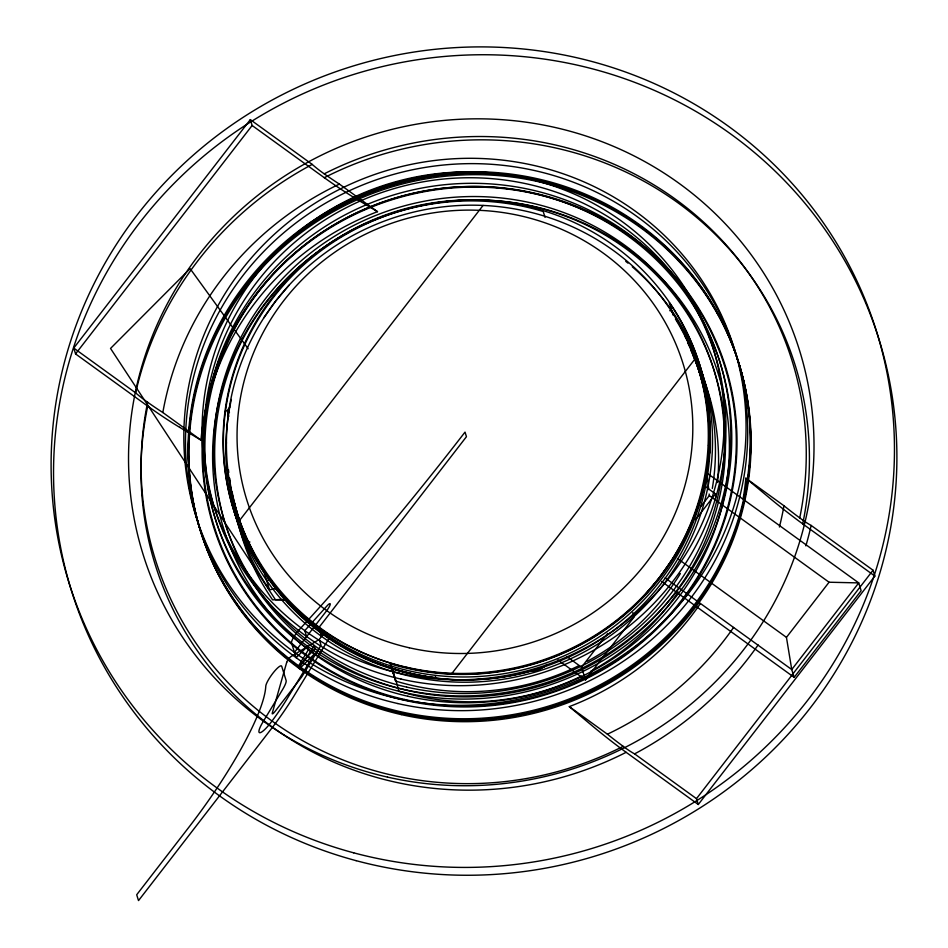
<?xml version="1.0" encoding="UTF-8"?>
<svg xmlns="http://www.w3.org/2000/svg" width="948" height="948" viewBox="0 0 948 948"><rect width="100%" height="100%" fill="white"/><g stroke="black" fill="none" stroke-linecap="round" stroke-linejoin="round"><path stroke-width="1.42" d="M226.394 443.356L226.406 442.538M329.584 637.494L293.868 696.176A80.793 16.59 -54.1 0 1 272.538 727.211L138.515 900.6L136.702 894.746L188.747 827.414A144.226 29.613 -54.1 0 0 265.772 686.222A13.13 2.69 -54.1 0 1 273.391 672.594A13.13 2.69 -54.1 0 1 281.71 666.278L286.13 680.522A15.251 3.128 -54.1 0 1 282.575 689.575L263.437 721.179A17.123 3.519 -54.1 0 0 259.586 732.697A17.123 3.519 -54.1 0 0 270.618 722.862A19.292 3.958 -54.1 0 0 272.005 721.013A60.459 12.407 -54.1 0 0 286.462 699.825L314.309 654.084L299.532 668.743L298.62 665.816L308.574 649.463L307.59 646.311L296.108 657.699L291.522 642.863A10.072 2.062 -54.1 0 1 299.094 629.887L308.527 619.565A747.462 153.446 -54.1 0 0 465.03 432.098L466.452 436.684L318.86 627.623L321.562 636.345M546.889 664.43A9.895 9.575 -17.2 0 1 541.96 667.89L539.578 669.928L531.449 671.326M263.852 317.829L275.512 301.298L289.093 285.17M670.852 561.406L658.955 578.256L645.612 594.064M179.599 427.287A101.483 15.132 37.7 0 1 147.71 406.123L75.567 353.924L73.754 348.07L250.319 119.626L312.212 164.407A20.086 2.998 37.7 0 0 322.166 172.37L324.216 173.828A75.283 11.234 37.7 0 0 339.396 184.09L377.505 211.665A274.351 265.369 -17.2 0 0 200.94 440.097L179.61 427.299M75.567 353.924L252.132 125.492L250.319 119.626M228.835 416.362L227.082 410.721L229.795 407.213M239.631 520.381L483.065 205.432M294.461 652.366L326.752 610.595A6.577 1.351 -54.1 0 0 330.26 604.149A6.577 1.351 -54.1 0 0 326.953 605.962L304.782 630.633L306.607 636.511M319.393 639.248L323.896 633.394M299.047 667.179L307.756 655.909L314.144 645.422L315.186 648.799L307.365 656.561L299.082 667.274M451.651 673.803L695.085 358.854M700.43 507.062L709.317 495.579L709.151 494.015M632.861 612.645L634.176 616.875L585.473 679.882L581.539 667.191L607.692 633.347M695.642 519.575L715.491 493.896L704.708 486.099M794.163 677.358L791.746 669.549L786.449 637.364L829.062 582.226L858.722 582.902L861.14 590.711L794.163 677.358L661.586 581.432M873.049 570.222L874.862 576.076L698.285 804.508L696.484 798.654L873.049 570.222L811.156 525.441A20.086 2.998 37.7 0 1 801.795 519.409L799.733 517.904A75.283 11.234 37.7 0 1 783.972 505.77L745.851 478.195A274.351 265.369 -17.2 0 1 743.244 497.984M708.168 455.775A9.895 9.575 -17.2 0 0 710.218 450.217L708.464 445.24M229.463 477.911A244.063 236.064 -17.2 0 0 269.505 589.798L275.418 588.744M669.75 310.695L671.753 310.565M287.303 600.143L275.489 599.788L110.537 348.437L190.098 268.628L248.139 348.746M271.768 580.899L269.931 580.2A243.826 235.851 -17.2 0 0 391.986 668.506A241.444 233.54 -17.2 0 0 541.983 667.949M356.175 198.855L377.505 211.665M200.94 440.097L162.831 412.522A75.283 11.234 37.7 0 1 147.639 402.26L145.613 400.814A20.086 2.998 37.7 0 1 135.623 392.839L73.754 348.07M252.132 125.492L324.275 177.691A101.483 15.132 37.7 0 0 356.164 198.855M745.851 478.195L769.302 497.795A101.483 15.132 37.7 0 0 802.707 523.865L874.862 576.076M709.317 495.579L829.062 582.226M677.476 558.514L786.449 637.364M665.14 577.948L791.746 669.549L858.722 582.902L707.03 473.147L708.713 489.654M227.082 410.721L229.475 412.451M567.165 656.798L581.539 667.191M557.922 659.962L585.473 679.882M700.299 603.663A274.351 265.369 -17.2 0 1 569.286 706.627L607.407 734.202A75.283 11.234 37.7 0 0 623.168 746.337L625.23 747.854A20.086 2.998 37.7 0 0 634.615 753.897M696.484 798.654L634.591 753.873A346.849 335.497 -17.2 0 0 758.127 644.948M569.286 706.627L592.737 726.227A101.483 15.132 37.7 0 0 626.142 752.309L698.285 804.508M392.342 669.063L395.624 681.055A244.063 236.064 -17.2 0 0 578.778 665.733M673.21 315.293L669.335 302.779A244.063 236.064 -17.2 0 1 660.27 577.688A244.063 236.064 -17.2 0 1 390.28 663.813L395.624 681.055M715.491 493.896L716.356 496.716M545.029 217.365L543.228 211.523A244.063 236.064 -17.2 0 0 273.237 297.648A244.063 236.064 -17.2 0 0 264.16 572.556L269.505 589.798M394.7 677.251L391.832 667.736M392.697 671.599L391.986 668.506M693.308 355.962A244.063 236.064 -17.2 0 1 717.529 482.52M678.152 591.967A244.063 236.064 -17.2 0 1 590.64 671.303M581.432 676.054A244.063 236.064 -17.2 0 1 398.741 691.151L397.959 687.774A121.782 117.801 -17.2 0 0 391.097 668.115M233.955 500.544A244.063 236.064 -17.2 0 0 272.621 599.894A121.782 117.801 -17.2 0 1 287.398 599.634M632.28 266.779A244.063 236.064 -17.2 0 1 675.213 567.662A244.063 236.064 -17.2 0 1 377.15 666.302A244.063 236.064 -17.2 0 1 231.359 399.452M625.751 261.364A244.063 236.064 -17.2 0 1 627.955 263.141M324.275 177.691A335.165 324.192 -17.2 0 1 677.891 202.777A335.165 324.192 -17.2 0 1 802.707 523.877M626.142 752.309A335.165 324.192 -17.2 0 1 272.538 727.211A335.165 324.192 -17.2 0 1 147.71 406.123M324.216 173.828A333.518 322.604 -17.2 0 1 675.367 199.151A333.518 322.604 -17.2 0 1 799.733 517.904M623.168 746.337A333.518 322.604 -17.2 0 1 272.005 721.013A333.518 322.604 -17.2 0 1 147.639 402.26M687.584 342.477A241.645 233.729 -17.2 0 1 546.7 665.982A241.645 233.729 -17.2 0 1 233.966 500.71M675.426 319.049A241.645 233.729 -17.2 0 1 547.47 662.462A241.645 233.729 -17.2 0 1 229.463 478.195M228.752 472.542A241.645 233.729 -17.2 0 1 228.444 469.71M690.642 349.717A241.444 233.54 -17.2 0 1 710.277 450.217M249.917 542.007A157.806 152.64 -17.2 0 0 248.388 542.303A242.676 234.737 -17.2 0 0 270.168 580.188A243.648 235.673 -17.2 0 0 391.927 668.281A242.676 234.737 -17.2 0 0 435.594 677.796A157.806 152.64 -17.2 0 0 435.452 676.291M269.979 580.164A241.42 233.516 -17.2 0 1 232.118 492.048M435.582 677.713A243.328 235.365 -17.2 0 1 248.423 542.292M266.578 580.342A121.782 117.801 -17.2 0 1 270.595 580.093M684.764 335.924A244.063 236.064 -17.2 0 1 712.304 488.493M680.38 573.54A244.063 236.064 -17.2 0 1 587.357 661.289M811.156 525.441A346.849 335.497 -17.2 0 1 805.859 545.87M135.647 392.851A346.849 335.497 -17.2 0 1 312.212 164.407M783.972 505.77A316.075 305.73 -17.2 0 1 779.398 527.029M733.574 627.446A316.075 305.73 -17.2 0 1 607.407 734.202M162.831 412.522A316.075 305.73 -17.2 0 1 339.396 184.09M286.687 662.391L272.242 713.204A4.029 0.83 -54.1 0 0 274.92 711.581L301.31 677.441A4.029 0.83 -54.1 0 0 302.483 675.734L319.926 647.093A4.029 0.83 -54.1 0 0 320.874 644.676L319.346 639.722A4.029 0.83 -54.1 0 0 318.741 639.734L290.906 656.644A4.029 0.83 -54.1 0 0 288.476 659.204A4.029 0.83 -54.1 0 0 286.687 662.391M409.228 647.768A228.527 221.038 -17.2 0 0 684.148 367.255A228.527 221.038 -17.2 0 0 301.428 280.395A228.527 221.038 -17.2 0 0 409.228 647.768M399.274 673.222A261.778 253.211 -17.2 0 0 714.2 351.886A261.778 253.211 -17.2 0 0 275.785 252.393A261.778 253.211 -17.2 0 0 399.274 673.222M401.099 679.1A261.778 253.211 -17.2 0 0 716.024 357.763A261.778 253.211 -17.2 0 0 277.61 258.271A261.778 253.211 -17.2 0 0 401.099 679.1M396.217 698.226A281.912 272.692 -17.2 0 0 735.364 352.17A281.912 272.692 -17.2 0 0 263.224 245.022A281.912 272.692 -17.2 0 0 396.217 698.226M406.953 667.333A244.063 236.064 -17.2 0 0 700.56 367.741A244.063 236.064 -17.2 0 0 291.83 274.991A244.063 236.064 -17.2 0 0 406.953 667.333M387.495 777.099A343.709 332.452 -17.2 0 0 800.977 355.192A343.709 332.452 -17.2 0 0 225.351 224.558A343.709 332.452 -17.2 0 0 387.495 777.099M407.83 696.247A259.112 250.627 -17.2 0 0 719.556 378.181A259.112 250.627 -17.2 0 0 285.597 279.696A259.112 250.627 -17.2 0 0 407.83 696.247M401.288 714.602A281.912 272.692 -17.2 0 0 740.435 368.547A281.912 272.692 -17.2 0 0 268.296 261.399A281.912 272.692 -17.2 0 0 401.288 714.602M400.838 713.133A281.912 272.692 -17.2 0 0 739.985 367.077A281.912 272.692 -17.2 0 0 267.846 259.942A281.912 272.692 -17.2 0 0 400.838 713.133A281.912 272.692 -17.2 0 0 739.95 366.983A281.912 272.692 -17.2 0 0 267.81 259.835A281.912 272.692 -17.2 0 0 400.803 713.038M404.168 700.193A268.213 259.432 -17.2 0 0 726.843 370.952A268.213 259.432 -17.2 0 0 277.646 269.019A268.213 259.432 -17.2 0 0 404.168 700.193M407.64 690.464A256.138 247.76 -17.2 0 0 715.787 376.048A256.138 247.76 -17.2 0 0 286.806 278.7A256.138 247.76 -17.2 0 0 407.64 690.464M406.597 687.087A256.138 247.76 -17.2 0 0 714.733 372.671A256.138 247.76 -17.2 0 0 285.763 275.323A256.138 247.76 -17.2 0 0 406.597 687.087M404.31 699.434A267.514 258.757 -17.2 0 0 726.144 371.047A267.514 258.757 -17.2 0 0 278.12 269.374A267.514 258.757 -17.2 0 0 404.31 699.434M400.376 711.675A281.912 272.692 -17.2 0 0 739.535 365.62A281.912 272.692 -17.2 0 0 267.395 258.472A281.912 272.692 -17.2 0 0 400.376 711.675M403.931 692.443A264.196 255.545 -17.2 0 0 721.76 368.144A264.196 255.545 -17.2 0 0 279.305 267.727A264.196 255.545 -17.2 0 0 403.931 692.443M402.959 689.291A264.196 255.545 -17.2 0 0 720.788 364.992A264.196 255.545 -17.2 0 0 278.321 264.575A264.196 255.545 -17.2 0 0 402.959 689.291M397.864 703.558A281.912 272.692 -17.2 0 0 737.023 357.503A281.912 272.692 -17.2 0 0 264.883 250.355A281.912 272.692 -17.2 0 0 397.864 703.558M406.965 667.629A241.633 233.729 -17.2 0 0 699.565 372.789A241.633 233.729 -17.2 0 0 295.539 278.428A241.633 233.729 -17.2 0 0 406.965 667.629M356.128 860.665A422.867 409.026 -17.2 0 0 885.077 361.07A422.867 409.026 -17.2 0 0 184.433 173.259A422.867 409.026 -17.2 0 0 356.128 860.665M353.711 852.833A422.867 409.026 -17.2 0 0 882.647 353.237A422.867 409.026 -17.2 0 0 182.004 165.414A422.867 409.026 -17.2 0 0 353.711 852.833"/></g></svg>
